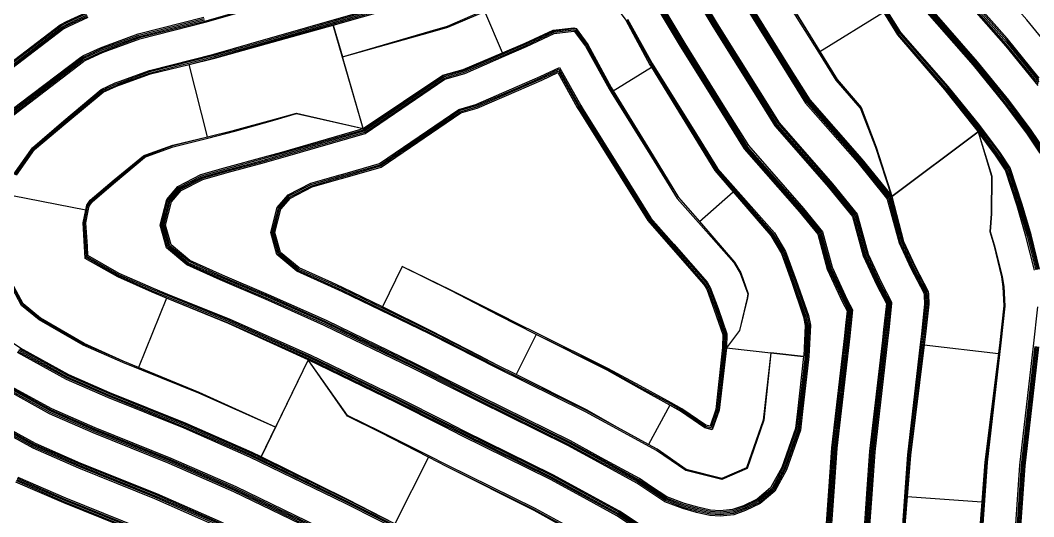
# Model space of a CAD drawing. Extents: x 310187 to 312228, y 6607198 to 6609795.
# Drawn here: x 311531.3 to 311870.2, y 6608759.9 to 6608925.9 of the extents above; entities that cross this region are included whole.
import ezdxf

# ---------------------------------------------------------------- set-up
doc = ezdxf.new("R2010")
doc.units = 0

msp = doc.modelspace()

# ---------------------------------------------------------------- linework, layer by layer
at = {"layer": 'CASTLEHILL', "color": 4}
for points in [[(311878.872, 6608912.545, 380), (311867.893, 6608926.066, 380), (311853.489, 6608942.48, 380), (311836.954, 6608969.006, 380), (311821.355, 6608995.183, 380), (311801.202, 6609041.584, 380), (311789.464, 6609076.782, 380), (311781.742, 6609098.544, 380), (311773.312, 6609116.936, 380), (311760.197, 6609129.654, 380), (311748.361, 6609137.685, 380)], [(311750.121, 6608945.259, 280), (311762.878, 6608923.853, 280), (311776.682, 6608901.706, 280), (311783.616, 6608890.583, 280), (311801.596, 6608870.094, 280), (311809.567, 6608860.277, 280), (311813.115, 6608847.083, 280), (311817.706, 6608837.303, 280), (311820.899, 6608831.166, 280), (311819.964, 6608822.441, 280), (311819.563, 6608818.953, 280), (311815.291, 6608781.752, 280), (311814.286, 6608767.543, 280), (311812.894, 6608747.851, 280)], [(311739.169, 6608938.732, 260), (311751.99, 6608917.217, 260), (311765.862, 6608894.962, 260), (311773.347, 6608882.955, 260), (311791.852, 6608861.868, 260), (311797.96, 6608854.346, 260), (311801.095, 6608842.685, 260), (311806.275, 6608831.649, 260), (311807.811, 6608828.697, 260), (311807.292, 6608823.847, 260), (311806.897, 6608820.407, 260), (311802.593, 6608782.929, 260), (311801.568, 6608768.443, 260), (311800.147, 6608748.35, 260)], [(311870.437, 6608842.365, 320), (311867.593, 6608853.739, 320), (311864.598, 6608863.806, 320), (311860.693, 6608875.819, 320), (311857.394, 6608880.767, 320), (311851.555, 6608888.553, 320), (311822.755, 6608866.953, 320), (311817.354, 6608883.398, 320), (311812.304, 6608896.552, 320), (311804.155, 6608905.838, 320), (311798.322, 6608915.195, 320), (311784.652, 6608937.126, 320)], [(311871.665, 6608904.073, 360), (311860.946, 6608917.273, 360), (311846.099, 6608934.192, 360)], [(311760.709, 6608742.398, 260), (311731.708, 6608761.715, 260), (311719.401, 6608768.429, 260), (311709.349, 6608773.913, 260), (311679.729, 6608788.522, 260), (311673.679, 6608791.572, 260), (311657.537, 6608799.709, 260), (311628.274, 6608813.903, 260), (311601.429, 6608825.861, 260), (311580.645, 6608834.24, 260), (311575.866, 6608836.166, 260), (311564.372, 6608841.178, 260), (311553.887, 6608847.188, 260), (311553.699, 6608850.312, 260), (311553.199, 6608858.131, 260), (311554.003, 6608862.232, 260), (311554.295, 6608863.719, 260), (311555.317, 6608865.176, 260), (311563.14, 6608871.926, 260), (311572.77, 6608880.006, 260), (311573.16, 6608880.185, 260), (311573.49, 6608880.306, 260), (311582.407, 6608883.569, 260), (311593.963, 6608886.501, 260), (311602.972, 6608888.786, 260), (311615.702, 6608892.423, 260), (311623.679, 6608894.73, 260), (311645.948, 6608889.719, 260), (311635.947, 6608924.302, 260), (311665.288, 6608932.787, 260)], [(311773.765, 6608930.489, 300), (311787.502, 6608908.451, 300), (311793.885, 6608898.21, 300), (311811.34, 6608878.321, 300), (311820.528, 6608867.005, 300), (311821.203, 6608866.105, 300), (311825.135, 6608851.482, 300), (311829.137, 6608842.956, 300), (311833.423, 6608834.717, 300), (311833.532, 6608834.015, 300), (311833.705, 6608831.01, 300), (311832.636, 6608821.034, 300), (311832.23, 6608817.498, 300), (311827.989, 6608780.574, 300), (311827.004, 6608766.644, 300), (311825.64, 6608747.352, 300)], [(311518.365, 6608886.154, 280), (311532.428, 6608896.883, 280), (311552.439, 6608912.15, 280), (311553.212, 6608912.564, 280), (311558.773, 6608915.118, 280), (311560.514, 6608915.755, 280), (311571.249, 6608919.685, 280), (311593.144, 6608925.238, 280), (311605.273, 6608928.703, 280)], [(311524.694, 6608907.02, 300), (311545.518, 6608922.907, 300), (311547.537, 6608923.988, 300), (311553.913, 6608926.916, 300)], [(311834.561, 6608928.421, 340), (311849.934, 6608910.903, 340), (311860.344, 6608898.083, 340), (311867.806, 6608888.134, 340), (311872.275, 6608881.43, 340)], [(311875.011, 6608660.941, 320), (311868.797, 6608681.504, 320), (311864.981, 6608700.302, 320), (311863.191, 6608721.176, 320), (311863.38, 6608745.876, 320), (311865.587, 6608777.087, 320), (311870.156, 6608816.87, 320), (311871.57, 6608830.074, 320)], [(311713.295, 6608757.236, 280), (311703.473, 6608762.594, 280), (311674.04, 6608777.112, 280), (311667.94, 6608780.187, 280), (311651.885, 6608788.28, 280), (311640.724, 6608793.693, 280), (311627.53, 6608812.319, 280), (311611.819, 6608779.928, 280), (311608.79, 6608781.397, 280), (311586.719, 6608791.089, 280), (311561.262, 6608801.352, 280), (311547.479, 6608807.362, 280), (311531.283, 6608816.278, 280), (311522.773, 6608821.876, 280)], [(311635.15, 6608754.441, 300), (311603.443, 6608769.82, 300), (311581.771, 6608779.337, 300), (311556.329, 6608789.594, 300), (311541.844, 6608795.909, 300), (311524.695, 6608805.351, 300)], [(311518.106, 6608794.424, 320), (311536.21, 6608784.457, 320), (311551.396, 6608777.835, 320), (311576.823, 6608767.585, 320), (311598.096, 6608758.243, 320), (311629.498, 6608743.012, 320), (311651.504, 6608731.919, 320), (311680.202, 6608717.764, 320), (311698.968, 6608707.527, 320), (311723.213, 6608691.377, 320), (311740.649, 6608677.28, 320), (311764.959, 6608656.676, 320), (311781.391, 6608641.775, 320), (311820.273, 6608608.025, 320), (311836.023, 6608581.796, 320), (311844.188, 6608568.201, 320), (311866.332, 6608527.328, 320), (311868.455, 6608526.403, 320), (311871.88, 6608525.312, 320)], [(311860.36, 6608516.023, 340), (311833.24, 6608561.666, 340), (311825.093, 6608575.232, 340), (311810.384, 6608599.726, 340), (311772.338, 6608632.772, 340), (311756.552, 6608647.087, 340), (311732.518, 6608667.458, 340), (311715.655, 6608681.092, 340), (311692.368, 6608696.604, 340), (311674.327, 6608706.446, 340), (311645.815, 6608720.509, 340), (311623.846, 6608731.583, 340), (311592.749, 6608746.666, 340), (311571.875, 6608755.832, 340), (311546.464, 6608766.077, 340), (311530.576, 6608773.005, 340)]]:
    msp.add_polyline3d(points, dxfattribs=at)
at = {"layer": 'CASTLEHILL', "color": 23}
for points in [[(311806.747, 6608950.593, 330), (311824.996, 6608921.317, 330), (311840.858, 6608903.242, 330), (311850.981, 6608890.775, 330), (311858.108, 6608881.273, 330), (311861.487, 6608876.204, 330), (311865.433, 6608864.066, 330), (311868.437, 6608853.97, 330), (311871.296, 6608842.539, 330)], [(311807.121, 6608950.821, 335), (311825.348, 6608921.579, 335), (311841.193, 6608903.524, 335), (311851.326, 6608891.045, 335), (311858.465, 6608881.525, 335), (311861.885, 6608876.396, 335), (311865.851, 6608864.196, 335), (311868.859, 6608854.085, 335), (311871.725, 6608842.626, 335)], [(311750.497, 6608945.483, 285), (311763.251, 6608924.081, 285), (311777.054, 6608901.938, 285), (311783.968, 6608890.845, 285), (311801.93, 6608870.376, 285), (311809.966, 6608860.481, 285), (311813.527, 6608847.234, 285), (311818.098, 6608837.497, 285), (311821.348, 6608831.251, 285), (311820.399, 6608822.392, 285), (311819.998, 6608818.903, 285), (311815.727, 6608781.711, 285), (311814.723, 6608767.513, 285), (311813.331, 6608747.834, 285)], [(311750.873, 6608945.707, 290), (311763.625, 6608924.308, 290), (311777.425, 6608902.169, 290), (311784.321, 6608891.106, 290), (311802.264, 6608870.659, 290), (311810.364, 6608860.684, 290), (311813.94, 6608847.385, 290), (311818.491, 6608837.691, 290), (311821.791, 6608831.346, 290), (311821.793, 6608831.305, 290), (311820.833, 6608822.344, 290), (311820.432, 6608818.853, 290), (311816.162, 6608781.671, 290), (311815.159, 6608767.482, 290), (311813.768, 6608747.817, 290)], [(311751.249, 6608945.931, 295), (311763.998, 6608924.536, 295), (311777.796, 6608902.401, 295), (311784.673, 6608891.368, 295), (311802.599, 6608870.941, 295), (311810.762, 6608860.888, 295), (311814.352, 6608847.536, 295), (311818.883, 6608837.884, 295), (311822.222, 6608831.465, 295), (311822.232, 6608831.294, 295), (311821.268, 6608822.296, 295), (311820.867, 6608818.803, 295), (311816.598, 6608781.63, 295), (311815.595, 6608767.451, 295), (311814.206, 6608747.8, 295)], [(311739.545, 6608938.956, 265), (311752.364, 6608917.445, 265), (311766.234, 6608895.193, 265), (311773.699, 6608883.217, 265), (311792.186, 6608862.15, 265), (311798.358, 6608854.55, 265), (311801.507, 6608842.836, 265), (311806.667, 6608831.843, 265), (311808.26, 6608828.782, 265), (311807.726, 6608823.799, 265), (311807.331, 6608820.357, 265), (311803.028, 6608782.889, 265), (311802.005, 6608768.412, 265), (311800.585, 6608748.333, 265)], [(311739.92, 6608939.18, 270), (311752.737, 6608917.672, 270), (311766.605, 6608895.425, 270), (311774.051, 6608883.479, 270), (311792.521, 6608862.432, 270), (311798.756, 6608854.753, 270), (311801.92, 6608842.987, 270), (311807.06, 6608832.037, 270), (311808.709, 6608828.866, 270), (311808.161, 6608823.751, 270), (311807.766, 6608820.307, 270), (311803.464, 6608782.848, 270), (311802.441, 6608768.381, 270), (311801.022, 6608748.316, 270)], [(311740.296, 6608939.404, 275), (311753.111, 6608917.9, 275), (311766.976, 6608895.656, 275), (311774.404, 6608883.741, 275), (311792.855, 6608862.715, 275), (311799.154, 6608854.957, 275), (311802.332, 6608843.138, 275), (311807.452, 6608832.231, 275), (311809.158, 6608828.951, 275), (311808.596, 6608823.702, 275), (311808.2, 6608820.257, 275), (311803.9, 6608782.808, 275), (311802.877, 6608768.35, 275), (311801.459, 6608748.299, 275)], [(311785.026, 6608937.353, 325), (311798.693, 6608915.427, 325), (311819.909, 6608928.651, 325), (311824.644, 6608921.056, 325), (311840.524, 6608902.959, 325), (311850.636, 6608890.506, 325), (311857.751, 6608881.02, 325), (311861.09, 6608876.011, 325), (311865.016, 6608863.936, 325), (311868.015, 6608853.854, 325), (311870.867, 6608842.452, 325)], [(311529.548, 6608874.258, 275), (311535.652, 6608882.962, 275), (311546.089, 6608891.966, 275), (311558.57, 6608902.439, 275), (311563.132, 6608904.534, 275), (311564.446, 6608905.015, 275), (311574.63, 6608908.742, 275), (311596.122, 6608914.194, 275), (311608.433, 6608917.711, 275), (311664.922, 6608934.047, 275)], [(311529.959, 6608874.083, 270), (311535.979, 6608882.666, 270), (311546.372, 6608891.633, 270), (311558.806, 6608902.066, 270), (311563.298, 6608904.129, 270), (311564.596, 6608904.604, 270), (311574.759, 6608908.324, 270), (311596.236, 6608913.771, 270), (311608.553, 6608917.29, 270), (311665.044, 6608933.627, 270)], [(311760.449, 6608742.045, 265), (311731.482, 6608761.34, 265), (311719.191, 6608768.045, 265), (311709.147, 6608773.524, 265), (311679.534, 6608788.13, 265), (311673.482, 6608791.181, 265), (311657.343, 6608799.317, 265), (311628.09, 6608813.506, 265), (311601.258, 6608825.458, 265), (311580.482, 6608833.834, 265), (311575.697, 6608835.763, 265), (311564.176, 6608840.787, 265), (311553.464, 6608846.926, 265), (311553.262, 6608850.285, 265), (311552.759, 6608858.159, 265), (311553.574, 6608862.316, 265), (311553.884, 6608863.894, 265), (311554.99, 6608865.472, 265), (311562.857, 6608872.259, 265), (311572.534, 6608880.379, 265), (311572.993, 6608880.59, 265), (311573.339, 6608880.716, 265), (311582.277, 6608883.988, 265), (311593.856, 6608886.925, 265), (311587.71, 6608911.157, 265), (311596.35, 6608913.349, 265), (311608.674, 6608916.87, 265), (311665.166, 6608933.207, 265)], [(311871.742, 6608904.733, 365), (311861.013, 6608917.946, 365), (311846.183, 6608934.845, 365)], [(311846.29, 6608935.456, 370), (311861.102, 6608918.578, 370), (311871.841, 6608905.352, 370)], [(311871.945, 6608905.975, 375), (311861.194, 6608919.214, 375), (311846.401, 6608936.071, 375)], [(311774.138, 6608930.717, 305), (311787.873, 6608908.682, 305), (311794.238, 6608898.472, 305), (311811.674, 6608878.603, 305), (311820.873, 6608867.275, 305), (311821.604, 6608866.3, 305), (311825.547, 6608851.633, 305), (311829.529, 6608843.15, 305), (311833.844, 6608834.855, 305), (311833.968, 6608834.062, 305), (311834.143, 6608830.999, 305), (311833.071, 6608820.986, 305), (311832.664, 6608817.448, 305), (311828.425, 6608780.534, 305), (311827.441, 6608766.613, 305), (311826.077, 6608747.335, 305)], [(311774.512, 6608930.945, 310), (311788.245, 6608908.914, 310), (311794.59, 6608898.734, 310), (311812.008, 6608878.885, 310), (311821.217, 6608867.544, 310), (311822.004, 6608866.495, 310), (311825.96, 6608851.783, 310), (311829.922, 6608843.344, 310), (311834.266, 6608834.993, 310), (311834.403, 6608834.108, 310), (311834.582, 6608830.988, 310), (311833.505, 6608820.938, 310), (311833.099, 6608817.398, 310), (311828.861, 6608780.493, 310), (311827.877, 6608766.582, 310), (311852.815, 6608764.819, 310), (311851.508, 6608746.34, 310), (311851.313, 6608720.713, 310), (311853.208, 6608698.608, 310), (311857.269, 6608678.599, 310), (311863.754, 6608657.141, 310), (311869.805, 6608640.953, 310), (311880.488, 6608619.339, 310)], [(311774.885, 6608931.172, 315), (311788.616, 6608909.145, 315), (311794.942, 6608898.995, 315), (311812.343, 6608879.167, 315), (311821.562, 6608867.813, 315), (311822.405, 6608866.69, 315), (311826.372, 6608851.934, 315), (311830.314, 6608843.538, 315), (311834.687, 6608835.131, 315), (311834.839, 6608834.154, 315), (311835.021, 6608830.978, 315), (311833.94, 6608820.89, 315), (311833.533, 6608817.348, 315), (311858.37, 6608814.496, 315), (311854.196, 6608778.144, 315), (311851.945, 6608746.323, 315), (311851.75, 6608720.73, 315), (311853.642, 6608698.67, 315), (311857.694, 6608678.706, 315), (311864.169, 6608657.281, 315), (311870.207, 6608641.126, 315)], [(311517.245, 6608886.95, 295), (311531.632, 6608897.926, 295), (311551.726, 6608913.257, 295), (311552.628, 6608913.74, 295), (311558.272, 6608916.332, 295), (311560.063, 6608916.988, 295), (311570.862, 6608920.94, 295), (311592.803, 6608926.505, 295)], [(311517.985, 6608886.414, 285), (311532.163, 6608897.231, 285), (311552.201, 6608912.519, 285), (311553.017, 6608912.956, 285), (311558.606, 6608915.523, 285), (311560.364, 6608916.166, 285), (311571.12, 6608920.103, 285), (311593.031, 6608925.66, 285), (311605.152, 6608929.124, 285)], [(311523.898, 6608908.063, 315), (311544.806, 6608924.014, 315), (311546.953, 6608925.164, 315), (311553.413, 6608928.131, 315)], [(311524.164, 6608907.715, 310), (311545.043, 6608923.645, 310), (311547.147, 6608924.772, 310), (311553.58, 6608927.726, 310)], [(311524.429, 6608907.367, 305), (311545.281, 6608923.276, 305), (311547.342, 6608924.38, 305), (311553.746, 6608927.321, 305)], [(311733.988, 6608926.064, 255), (311742.22, 6608911.269, 255), (311756.156, 6608888.912, 255), (311764.134, 6608876.113, 255), (311783.091, 6608854.511, 255), (311786.759, 6608848.425, 255), (311790.313, 6608838.743, 255), (311794.411, 6608827.007, 255), (311795.042, 6608823.886, 255), (311794.567, 6608813.535, 255), (311792.462, 6608795.057, 255), (311791.73, 6608788.922, 255), (311787.094, 6608775.745, 255), (311783.244, 6608768.686, 255), (311778.443, 6608764.664, 255), (311773.665, 6608762.355, 255), (311769.785, 6608760.946, 255), (311765.342, 6608760.478, 255), (311761.933, 6608760.741, 255), (311757.552, 6608761.74, 255), (311752.951, 6608762.993, 255), (311747.031, 6608765.288, 255), (311741.168, 6608769.156, 255), (311737.629, 6608771.514, 255), (311724.878, 6608778.47, 255), (311714.619, 6608784.066, 255), (311684.833, 6608798.758, 255), (311678.827, 6608801.785, 255), (311662.607, 6608809.962, 255), (311633.098, 6608824.275, 255), (311614.244, 6608832.673, 255), (311598.311, 6608839.461, 255), (311587.219, 6608844.458, 255), (311580.522, 6608850.017, 255), (311578.451, 6608857.382, 255), (311580.632, 6608865.798, 255), (311584.231, 6608869.99, 255), (311591.822, 6608873.87, 255), (311600.068, 6608876.249, 255), (311612.969, 6608879.746, 255), (311618.862, 6608881.43, 255), (311646.069, 6608889.299, 255), (311672.662, 6608907.399, 255), (311679.444, 6608909.377, 255), (311692.555, 6608915.067, 255), (311686.583, 6608928.827, 255)], [(311834.913, 6608928.683, 345), (311850.268, 6608911.186, 345), (311860.689, 6608898.353, 345), (311868.163, 6608888.387, 345), (311872.672, 6608881.623, 345)], [(311835.265, 6608928.945, 350), (311850.602, 6608911.468, 350), (311861.034, 6608898.622, 350), (311868.52, 6608888.639, 350), (311873.07, 6608881.815, 350)], [(311835.618, 6608929.207, 355), (311850.937, 6608911.75, 355), (311861.378, 6608898.891, 355), (311868.878, 6608888.892, 355), (311873.467, 6608882.008, 355)], [(311517.606, 6608886.675, 290), (311531.897, 6608897.579, 290), (311551.964, 6608912.888, 290), (311552.823, 6608913.348, 290), (311558.439, 6608915.927, 290), (311560.214, 6608916.577, 290), (311570.991, 6608920.522, 290), (311592.917, 6608926.083, 290)], [(311760.19, 6608741.692, 270), (311731.255, 6608760.965, 270), (311718.982, 6608767.661, 270), (311708.946, 6608773.136, 270), (311679.339, 6608787.739, 270), (311673.285, 6608790.791, 270), (311657.149, 6608798.925, 270), (311627.905, 6608813.109, 270), (311601.087, 6608825.055, 270), (311580.318, 6608833.428, 270), (311575.527, 6608835.36, 270), (311563.979, 6608840.395, 270), (311553.042, 6608846.664, 270), (311552.826, 6608850.257, 270), (311552.319, 6608858.188, 270), (311553.145, 6608862.4, 270), (311528.612, 6608867.21, 270)], [(311759.931, 6608741.339, 275), (311731.029, 6608760.591, 275), (311718.772, 6608767.277, 275), (311708.744, 6608772.748, 275), (311679.144, 6608787.348, 275), (311673.088, 6608790.4, 275), (311656.955, 6608798.533, 275), (311627.721, 6608812.713, 275), (311600.916, 6608824.652, 275), (311580.154, 6608833.023, 275), (311570.807, 6608809.836, 275), (311565.686, 6608811.9, 275), (311552.537, 6608817.634, 275), (311537.822, 6608826.068, 275), (311531.961, 6608830.843, 275), (311528.065, 6608838.243, 275)], [(311662.298, 6608753.565, 295), (311640.22, 6608764.693, 295), (311608.24, 6608780.205, 295), (311586.209, 6608789.879, 295), (311560.754, 6608800.142, 295), (311546.899, 6608806.183, 295), (311530.605, 6608815.154, 295)], [(311662.493, 6608753.956, 290), (311640.414, 6608765.086, 290), (311608.424, 6608780.603, 290), (311586.379, 6608790.282, 290), (311560.923, 6608800.545, 290), (311547.092, 6608806.576, 290), (311530.831, 6608815.529, 290)], [(311713.085, 6608756.852, 285), (311703.272, 6608762.206, 285), (311673.845, 6608776.72, 285), (311667.743, 6608779.796, 285), (311656.49, 6608757.472, 285), (311640.608, 6608765.478, 285), (311608.607, 6608781, 285), (311586.549, 6608790.686, 285), (311561.092, 6608800.949, 285), (311547.285, 6608806.969, 285), (311531.057, 6608815.903, 285)], [(311870.59, 6608816.822, 325), (311866.023, 6608777.047, 325), (311863.817, 6608745.858, 325), (311863.629, 6608721.193, 325), (311865.415, 6608700.364, 325), (311869.221, 6608681.611, 325), (311875.426, 6608661.081, 325)], [(311871.025, 6608816.774, 330), (311866.458, 6608777.007, 330), (311864.254, 6608745.841, 330), (311864.067, 6608721.21, 330), (311865.849, 6608700.427, 330), (311869.646, 6608681.718, 330), (311875.841, 6608661.221, 330)], [(311871.46, 6608816.726, 335), (311866.894, 6608776.966, 335), (311864.692, 6608745.824, 335), (311864.504, 6608721.227, 335), (311866.282, 6608700.489, 335), (311870.071, 6608681.825, 335), (311876.255, 6608661.361, 335)], [(311789.744, 6608650.23, 310), (311772.789, 6608665.606, 310), (311748.222, 6608686.428, 310), (311730.253, 6608700.956, 310), (311705.115, 6608717.701, 310), (311685.674, 6608728.306, 310), (311656.804, 6608742.546, 310), (311634.762, 6608753.657, 310), (311603.076, 6608769.026, 310), (311581.431, 6608778.53, 310), (311555.991, 6608788.787, 310), (311541.458, 6608795.124, 310), (311524.243, 6608804.601, 310)], [(311634.956, 6608754.049, 305), (311603.26, 6608769.423, 305), (311581.601, 6608778.933, 305), (311556.16, 6608789.19, 305), (311541.651, 6608795.517, 305), (311524.469, 6608804.976, 305)], [(311789.437, 6608649.919, 315), (311772.5, 6608665.277, 315), (311747.943, 6608686.091, 315), (311729.994, 6608700.603, 315), (311704.888, 6608717.326, 315), (311685.473, 6608727.918, 315), (311656.608, 6608742.155, 315), (311634.569, 6608753.264, 315), (311602.893, 6608768.629, 315), (311581.262, 6608778.127, 315), (311555.821, 6608788.384, 315), (311541.264, 6608794.731, 315), (311524.017, 6608804.226, 315)], [(311871.569, 6608524.034, 335), (311867.993, 6608525.173, 335), (311865.717, 6608526.165, 335), (311843.05, 6608567.547, 335), (311834.898, 6608581.121, 335), (311819.255, 6608607.17, 335), (311780.468, 6608640.841, 335), (311764.094, 6608655.689, 335), (311739.812, 6608676.269, 335), (311722.435, 6608690.318, 335), (311698.288, 6608706.403, 335), (311679.597, 6608716.599, 335), (311650.919, 6608730.745, 335), (311628.917, 6608741.835, 335), (311597.546, 6608757.052, 335), (311576.314, 6608766.375, 335), (311550.889, 6608776.625, 335), (311535.63, 6608783.278, 335), (311517.428, 6608793.299, 335)], [(311871.673, 6608524.46, 330), (311868.147, 6608525.583, 330), (311865.922, 6608526.553, 330), (311843.429, 6608567.765, 330), (311835.273, 6608581.346, 330), (311819.594, 6608607.455, 330), (311780.776, 6608641.152, 330), (311764.382, 6608656.018, 330), (311740.091, 6608676.606, 330), (311722.695, 6608690.671, 330), (311698.515, 6608706.778, 330), (311679.799, 6608716.988, 330), (311651.114, 6608731.136, 330), (311629.11, 6608742.228, 330), (311597.729, 6608757.449, 330), (311576.484, 6608766.778, 330), (311551.058, 6608777.029, 330), (311535.823, 6608783.671, 330), (311517.654, 6608793.674, 330)], [(311871.776, 6608524.886, 325), (311868.301, 6608525.993, 325), (311866.127, 6608526.94, 325), (311843.809, 6608567.983, 325), (311835.648, 6608581.571, 325), (311819.934, 6608607.74, 325), (311781.083, 6608641.464, 325), (311764.671, 6608656.347, 325), (311740.37, 6608676.943, 325), (311722.954, 6608691.024, 325), (311698.741, 6608707.152, 325), (311680, 6608717.376, 325), (311651.309, 6608731.527, 325), (311629.304, 6608742.62, 325), (311597.913, 6608757.846, 325), (311576.653, 6608767.181, 325), (311551.227, 6608777.432, 325), (311536.017, 6608784.064, 325), (311517.88, 6608794.049, 325)], [(311859.745, 6608514.86, 355), (311832.115, 6608560.99, 355), (311823.968, 6608574.557, 355), (311809.367, 6608598.872, 355), (311771.478, 6608631.781, 355), (311755.687, 6608646.1, 355), (311731.681, 6608666.447, 355), (311714.877, 6608680.034, 355), (311691.688, 6608695.48, 355), (311673.722, 6608705.281, 355), (311645.229, 6608719.335, 355), (311623.265, 6608730.406, 355), (311592.199, 6608745.475, 355), (311571.366, 6608754.623, 355), (311545.956, 6608764.867, 355), (311529.996, 6608771.826, 355)], [(311859.95, 6608515.248, 350), (311832.49, 6608561.215, 350), (311824.343, 6608574.782, 350), (311809.706, 6608599.156, 350), (311771.765, 6608632.112, 350), (311755.976, 6608646.429, 350), (311731.96, 6608666.784, 350), (311715.136, 6608680.386, 350), (311691.915, 6608695.854, 350), (311673.923, 6608705.669, 350), (311645.424, 6608719.726, 350), (311623.459, 6608730.799, 350), (311592.382, 6608745.872, 350), (311571.536, 6608755.026, 350), (311546.125, 6608765.27, 350), (311530.189, 6608772.219, 350)], [(311860.155, 6608515.635, 345), (311832.865, 6608561.441, 345), (311824.718, 6608575.007, 345), (311810.045, 6608599.441, 345), (311772.052, 6608632.442, 345), (311756.264, 6608646.758, 345), (311732.239, 6608667.121, 345), (311715.396, 6608680.739, 345), (311692.141, 6608696.229, 345), (311674.125, 6608706.057, 345), (311645.62, 6608720.117, 345), (311623.652, 6608731.191, 345), (311592.566, 6608746.269, 345), (311571.705, 6608755.429, 345), (311546.295, 6608765.674, 345), (311530.382, 6608772.612, 345)]]:
    msp.add_polyline3d(points, dxfattribs=at)
at = {"layer": 'CASTLEHILL', "color": 3}
for points in [[(311872.154, 6608842.713, 340), (311869.281, 6608854.201, 340), (311866.269, 6608864.326, 340), (311862.282, 6608876.589, 340), (311858.823, 6608881.778, 340), (311851.671, 6608891.314, 340), (311841.527, 6608903.806, 340), (311825.701, 6608921.841, 340), (311807.494, 6608951.049, 340)], [(311751.625, 6608946.155, 300), (311764.372, 6608924.764, 300), (311778.167, 6608902.632, 300), (311785.025, 6608891.63, 300), (311802.933, 6608871.223, 300), (311811.16, 6608861.091, 300), (311814.765, 6608847.687, 300), (311819.275, 6608838.078, 300), (311822.654, 6608831.584, 300), (311822.671, 6608831.283, 300), (311821.703, 6608822.248, 300), (311821.302, 6608818.753, 300), (311817.034, 6608781.59, 300), (311816.032, 6608767.42, 300), (311814.643, 6608747.783, 300)], [(311740.672, 6608939.628, 280), (311753.484, 6608918.128, 280), (311767.347, 6608895.888, 280), (311774.756, 6608884.002, 280), (311793.189, 6608862.997, 280), (311799.553, 6608855.16, 280), (311802.745, 6608843.289, 280), (311807.844, 6608832.425, 280), (311809.607, 6608829.036, 280), (311809.031, 6608823.654, 280), (311808.635, 6608820.208, 280), (311804.335, 6608782.768, 280), (311803.314, 6608768.319, 280), (311801.897, 6608748.281, 280)], [(311872.05, 6608906.599, 380), (311861.289, 6608919.851, 380), (311846.514, 6608936.688, 380)], [(311529.137, 6608874.434, 280), (311535.325, 6608883.257, 280), (311545.805, 6608892.299, 280), (311558.334, 6608902.812, 280), (311562.965, 6608904.939, 280), (311564.295, 6608905.426, 280), (311574.501, 6608909.161, 280), (311596.008, 6608914.616, 280), (311608.312, 6608918.131, 280), (311664.8, 6608934.467, 280)], [(311734.356, 6608926.301, 260), (311742.597, 6608911.491, 260), (311756.528, 6608889.143, 260), (311764.486, 6608876.375, 260), (311783.445, 6608854.771, 260), (311787.155, 6608848.615, 260), (311790.725, 6608838.891, 260), (311794.833, 6608827.123, 260), (311795.481, 6608823.92, 260), (311795.003, 6608813.501, 260), (311792.903, 6608795.057, 260), (311792.143, 6608788.777, 260), (311787.495, 6608775.566, 260), (311783.588, 6608768.404, 260), (311778.683, 6608764.294, 260), (311773.835, 6608761.951, 260), (311769.884, 6608760.517, 260), (311765.348, 6608760.039, 260), (311761.867, 6608760.308, 260), (311757.445, 6608761.316, 260), (311752.814, 6608762.577, 260), (311746.873, 6608764.88, 260), (311741.168, 6608768.631, 260), (311737.402, 6608771.139, 260), (311724.669, 6608778.086, 260), (311714.418, 6608783.678, 260), (311684.638, 6608798.366, 260), (311678.63, 6608801.395, 260), (311662.413, 6608809.569, 260), (311632.914, 6608823.878, 260), (311614.224, 6608832.203, 260), (311598.131, 6608839.062, 260), (311586.985, 6608844.083, 260), (311580.138, 6608849.767, 260), (311577.998, 6608857.377, 260), (311580.234, 6608866.006, 260), (311583.955, 6608870.34, 260), (311591.66, 6608874.278, 260), (311599.946, 6608876.669, 260), (311612.969, 6608880.201, 260), (311618.741, 6608881.851, 260), (311645.948, 6608889.719, 260), (311639.003, 6608913.735, 260), (311668.356, 6608922.224, 260), (311674.189, 6608923.925, 260), (311693.653, 6608932.372, 260)], [(311775.259, 6608931.4, 320), (311788.987, 6608909.376, 320), (311795.295, 6608899.257, 320), (311812.677, 6608879.45, 320), (311821.907, 6608868.082, 320), (311822.755, 6608866.953, 320), (311851.555, 6608888.553, 320), (311856.143, 6608873.745, 320), (311856.01, 6608861.133, 320), (311855.654, 6608855.292, 320), (311856.98, 6608850.835, 320), (311859.645, 6608840.181, 320), (311860.164, 6608836.843, 320), (311860.536, 6608830.347, 320), (311859.223, 6608818.084, 320), (311854.631, 6608778.103, 320), (311852.383, 6608746.306, 320), (311852.188, 6608720.747, 320), (311854.076, 6608698.733, 320), (311858.119, 6608678.813, 320), (311864.584, 6608657.421, 320), (311870.609, 6608641.299, 320)], [(311516.885, 6608887.226, 300), (311531.367, 6608898.274, 300), (311551.489, 6608913.626, 300), (311552.433, 6608914.132, 300), (311558.106, 6608916.737, 300), (311559.913, 6608917.399, 300), (311570.732, 6608921.359, 300), (311592.689, 6608926.928, 300)], [(311523.633, 6608908.411, 320), (311544.568, 6608924.383, 320), (311546.758, 6608925.556, 320), (311553.246, 6608928.535, 320)], [(311835.97, 6608929.468, 360), (311851.271, 6608912.032, 360), (311861.723, 6608899.16, 360), (311869.235, 6608889.145, 360), (311873.864, 6608882.2, 360)], [(311759.671, 6608740.986, 280), (311730.803, 6608760.216, 280), (311718.563, 6608766.893, 280), (311708.542, 6608772.359, 280), (311678.949, 6608786.956, 280), (311672.891, 6608790.009, 280), (311656.761, 6608798.14, 280), (311627.53, 6608812.319, 280), (311616.619, 6608789.825, 280), (311590.988, 6608801.228, 280), (311565.517, 6608811.497, 280), (311552.34, 6608817.242, 280), (311537.573, 6608825.706, 280), (311531.615, 6608830.56, 280), (311527.634, 6608838.122, 280)], [(311662.103, 6608753.173, 300), (311640.027, 6608764.301, 300), (311608.057, 6608779.808, 300), (311586.04, 6608789.476, 300), (311560.585, 6608799.738, 300), (311546.705, 6608805.79, 300), (311530.379, 6608814.779, 300)], [(311870.495, 6608681.932, 340), (311866.716, 6608700.552, 340), (311864.942, 6608721.244, 340), (311865.129, 6608745.807, 340), (311867.33, 6608776.926, 340), (311871.895, 6608816.677, 340)], [(311871.762, 6608540.877, 320), (311853.726, 6608573.684, 320), (311845.454, 6608587.46, 320), (311828.803, 6608615.186, 320), (311789.129, 6608649.607, 320), (311772.212, 6608664.948, 320), (311747.664, 6608685.754, 320), (311729.734, 6608700.25, 320), (311704.662, 6608716.951, 320), (311685.271, 6608727.529, 320), (311656.413, 6608741.763, 320), (311634.375, 6608752.872, 320), (311602.71, 6608768.231, 320), (311581.092, 6608777.724, 320), (311555.652, 6608787.98, 320), (311541.071, 6608794.338, 320), (311523.791, 6608803.852, 320)], [(311517.202, 6608792.924, 340), (311535.437, 6608782.885, 340), (311550.72, 6608776.222, 340), (311576.144, 6608765.972, 340), (311597.362, 6608756.655, 340), (311628.723, 6608741.443, 340), (311650.724, 6608730.353, 340), (311679.396, 6608716.211, 340), (311698.062, 6608706.028, 340), (311722.176, 6608689.965, 340), (311739.533, 6608675.932, 340), (311763.805, 6608655.36, 340), (311780.16, 6608640.529, 340), (311818.916, 6608606.886, 340), (311834.523, 6608580.896, 340), (311842.671, 6608567.329, 340), (311865.513, 6608525.777, 340), (311867.838, 6608524.763, 340), (311871.465, 6608523.608, 340)], [(311859.54, 6608514.472, 360), (311831.74, 6608560.765, 360), (311823.593, 6608574.332, 360), (311809.027, 6608598.587, 360), (311771.191, 6608631.451, 360), (311755.399, 6608645.772, 360), (311731.402, 6608666.11, 360), (311714.618, 6608679.681, 360), (311691.462, 6608695.105, 360), (311673.52, 6608704.892, 360), (311645.034, 6608718.943, 360), (311623.071, 6608730.014, 360), (311592.015, 6608745.078, 360), (311571.196, 6608754.22, 360), (311545.787, 6608764.463, 360), (311529.802, 6608771.433, 360)]]:
    msp.add_polyline3d(points, dxfattribs=at)
at = {"layer": 'CASTLEHILL', "color": 2}
for points in [[(311785.217, 6608937.47, 327.559), (311798.693, 6608915.427, 325), (311804.444, 6608906.053, 324.104), (311812.503, 6608896.716, 322.946), (311817.442, 6608883.526, 321.697), (311822.33, 6608868.537, 320.19), (311822.755, 6608866.953, 320), (311826.656, 6608851.967, 318.216), (311830.546, 6608843.601, 317.749), (311834.841, 6608835.163, 316.802), (311834.987, 6608834.17, 316.702), (311835.142, 6608830.975, 316.382), (311833.972, 6608820.886, 315.366), (311833.533, 6608817.348, 315), (311828.978, 6608780.482, 311.34), (311827.877, 6608766.582, 310), (311826.353, 6608747.324, 308.147)], [(311726.327, 6608936.075, 252.391), (311733.746, 6608925.908, 251.725), (311741.85, 6608911.051, 250.091), (311742.323, 6608910.278, 250), (311755.596, 6608888.563, 247.455), (311763.496, 6608875.639, 245.94), (311769.66, 6608868.489, 245), (311782.254, 6608853.9, 243.206), (311785.791, 6608847.961, 242.792), (311789.236, 6608838.358, 241.927), (311793.21, 6608826.678, 240.808), (311793.794, 6608823.79, 240.801), (311793.26, 6608813.64, 240.02), (311793.235, 6608813.44, 240), (311782.306, 6608814.685, 240), (311779.753, 6608792.204, 237.896), (311774.146, 6608776.21, 237.036), (311765.853, 6608772.668, 236.772), (311753.933, 6608775.642, 236.319), (311744.216, 6608782.411, 235.331), (311741.323, 6608784.022, 235), (311731.033, 6608789.753, 233.822), (311720.59, 6608795.569, 232.627), (311697.134, 6608807.394, 230), (311690.746, 6608810.615, 229.291), (311684.817, 6608813.668, 228.631), (311668.577, 6608822.033, 226.804), (311652.417, 6608830.047, 225)], [(311529.973, 6608874.077, 269.83), (311536.004, 6608882.644, 269.624), (311546.453, 6608891.538, 268.579), (311558.933, 6608901.866, 267.313), (311563.39, 6608903.907, 267.259), (311564.68, 6608904.376, 267.221), (311574.856, 6608908.012, 266.269), (311587.71, 6608911.157, 265), (311596.37, 6608913.273, 264.108), (311608.727, 6608916.687, 262.827), (311635.947, 6608924.302, 260), (311639.003, 6608913.735, 260), (311668.431, 6608921.967, 256.944), (311674.298, 6608923.623, 256.335), (311686.583, 6608928.827, 255)], [(311819.909, 6608928.651, 325), (311824.581, 6608921.009, 324.104), (311840.303, 6608902.773, 321.697), (311850.304, 6608890.247, 320.19), (311851.555, 6608888.553, 320), (311856.102, 6608873.739, 319.533), (311855.906, 6608861.137, 318.804), (311855.497, 6608855.274, 318.216), (311856.79, 6608850.783, 317.749), (311859.37, 6608840.126, 316.802), (311859.876, 6608836.812, 316.702), (311860.219, 6608830.355, 316.382), (311858.82, 6608818.128, 315.366), (311858.37, 6608814.496, 315), (311853.877, 6608778.173, 311.34), (311852.815, 6608764.819, 310), (311851.346, 6608746.346, 308.147)], [(311712.876, 6608756.468, 290), (311703.113, 6608761.9, 288.934), (311673.818, 6608776.666, 285.694), (311667.743, 6608779.796, 285), (311651.76, 6608788.027, 283.221), (311640.647, 6608793.537, 281.988), (311627.53, 6608812.319, 280), (311600.841, 6608824.476, 277.194), (311580.154, 6608833.023, 275), (311575.376, 6608834.998, 274.483), (311563.852, 6608840.143, 273.221), (311552.937, 6608846.201, 271.511), (311552.729, 6608850.251, 271.105), (311552.292, 6608858.19, 270.31), (311553.145, 6608862.4, 270), (311553.486, 6608864.064, 269.83), (311554.687, 6608865.745, 269.624), (311562.654, 6608872.498, 268.579), (311572.424, 6608880.551, 267.313), (311572.918, 6608880.773, 267.259), (311573.273, 6608880.899, 267.221), (311582.245, 6608884.094, 266.269), (311593.856, 6608886.925, 265), (311602.879, 6608889.133, 264.108), (311615.633, 6608892.66, 262.827), (311623.631, 6608894.898, 261.997), (311645.948, 6608889.719, 260), (311672.614, 6608907.562, 256.944), (311679.405, 6608909.487, 256.335), (311692.555, 6608915.067, 255), (311700.054, 6608918.246, 254.209), (311709.444, 6608922.583, 253.175), (311716.434, 6608923.42, 252.471), (311717.197, 6608923.18, 252.391), (311721.103, 6608917.78, 251.725), (311728.924, 6608903.432, 250.091), (311729.593, 6608902.343, 250), (311742.867, 6608880.628, 247.455), (311751.414, 6608866.665, 245.94), (311758.386, 6608858.596, 245), (311770.098, 6608845.012, 243.206), (311772.204, 6608841.447, 242.792), (311774.699, 6608834.46, 242.051), (311774.474, 6608833.078, 241.927), (311771.817, 6608822.151, 240.801), (311767.402, 6608816.382, 240), (311765.016, 6608795.482, 237.896), (311762.667, 6608788.917, 236.577), (311760.167, 6608789.556, 236.319), (311752.07, 6608795.213, 235.331), (311748.506, 6608797.19, 235), (311738.217, 6608802.921, 233.822), (311727.503, 6608808.885, 232.627), (311703.77, 6608820.847, 230), (311697.44, 6608824.038, 229.291), (311691.569, 6608827.062, 228.631), (311675.226, 6608835.479, 226.804), (311658.964, 6608843.543, 225)], [(311776.919, 6608670.91, 300), (311755.994, 6608695.78, 296.75), (311742.488, 6608706.896, 295), (311737.585, 6608710.933, 294.365), (311711.659, 6608728.532, 291.231), (311700.904, 6608734.522, 290), (311691.593, 6608739.707, 288.934), (311662.661, 6608754.293, 285.694), (311656.49, 6608757.472, 285), (311640.677, 6608765.617, 283.221), (311611.819, 6608779.928, 280), (311616.619, 6608789.825, 280), (311591.083, 6608801.454, 277.194), (311570.807, 6608809.836, 275), (311565.704, 6608811.942, 274.483), (311552.607, 6608817.773, 273.221), (311537.977, 6608826.294, 271.869), (311532.179, 6608831.022, 271.836), (311528.357, 6608838.324, 271.611)]]:
    msp.add_polyline3d(points, dxfattribs=at)
at = {"layer": 'CASTLEHILL', "color": 23}
for points in [[(311791.318, 6608789.068, 250), (311786.693, 6608775.923, 250), (311782.899, 6608768.969, 250), (311778.204, 6608765.034, 250), (311773.494, 6608762.758, 250), (311769.686, 6608761.376, 250), (311765.335, 6608760.917, 250), (311761.999, 6608761.175, 250), (311757.658, 6608762.165, 250), (311753.088, 6608763.409, 250), (311747.19, 6608765.696, 250), (311741.168, 6608769.682, 250), (311737.855, 6608771.889, 250), (311725.088, 6608778.854, 250), (311714.821, 6608784.454, 250), (311685.029, 6608799.149, 250), (311679.024, 6608802.176, 250), (311662.801, 6608810.354, 250), (311633.283, 6608824.671, 250), (311614.244, 6608833.152, 250), (311598.49, 6608839.86, 250), (311587.453, 6608844.832, 250), (311580.906, 6608850.266, 250), (311578.904, 6608857.386, 250), (311581.03, 6608865.59, 250), (311584.506, 6608869.64, 250), (311591.983, 6608873.461, 250), (311600.189, 6608875.828, 250), (311612.969, 6608879.292, 250), (311618.982, 6608881.01, 250), (311646.258, 6608888.898, 250), (311672.851, 6608906.998, 250), (311679.593, 6608908.965, 250), (311692.729, 6608914.666, 250), (311700.206, 6608917.911, 250), (311709.523, 6608922.313, 250), (311716.415, 6608923.2, 250), (311717.069, 6608923, 250), (311720.976, 6608917.698, 250), (311728.917, 6608903.428, 250), (311729.593, 6608902.343, 250), (311742.323, 6608910.278, 250), (311755.785, 6608888.68, 250), (311763.782, 6608875.851, 250), (311782.736, 6608854.252, 250), (311786.362, 6608848.235, 250), (311789.901, 6608838.596, 250), (311793.988, 6608826.891, 250), (311794.602, 6608823.852, 250), (311794.131, 6608813.57, 250), (311792.022, 6608795.057, 250)], [(311790.905, 6608789.213, 245), (311786.292, 6608776.102, 245), (311782.555, 6608769.251, 245), (311777.965, 6608765.405, 245), (311773.324, 6608763.162, 245), (311769.587, 6608761.805, 245), (311765.329, 6608761.357, 245), (311762.064, 6608761.609, 245), (311757.764, 6608762.589, 245), (311753.225, 6608763.825, 245), (311747.348, 6608766.104, 245), (311741.278, 6608770.134, 245), (311738.082, 6608772.263, 245), (311725.297, 6608779.238, 245), (311715.022, 6608784.843, 245), (311685.224, 6608799.541, 245), (311679.221, 6608802.566, 245), (311662.995, 6608810.746, 245), (311633.467, 6608825.068, 245), (311614.244, 6608833.631, 245), (311598.67, 6608840.259, 245), (311587.686, 6608845.207, 245), (311581.29, 6608850.516, 245), (311579.357, 6608857.391, 245), (311581.428, 6608865.382, 245), (311584.782, 6608869.29, 245), (311592.145, 6608873.052, 245), (311600.31, 6608875.408, 245), (311612.969, 6608878.837, 245), (311619.103, 6608880.589, 245), (311646.446, 6608888.497, 245), (311673.04, 6608906.598, 245), (311679.742, 6608908.552, 245), (311692.903, 6608914.265, 245), (311700.386, 6608917.512, 245), (311709.648, 6608921.888, 245), (311716.377, 6608922.754, 245), (311716.803, 6608922.624, 245), (311720.607, 6608917.461, 245), (311728.54, 6608903.206, 245), (311729.222, 6608902.112, 245), (311742.684, 6608880.514, 245), (311751.348, 6608866.616, 245), (311758.386, 6608858.596, 245), (311769.66, 6608868.489, 245), (311782.382, 6608853.993, 245), (311785.966, 6608848.045, 245), (311789.489, 6608838.448, 245), (311793.565, 6608826.775, 245), (311794.163, 6608823.818, 245), (311793.694, 6608813.605, 245), (311791.582, 6608795.057, 245)], [(311635.362, 6608837.24, 235), (311624.022, 6608842.348, 235), (311617.475, 6608847.782, 235), (311615.473, 6608854.902, 235), (311617.599, 6608863.105, 235), (311621.075, 6608867.156, 235), (311628.552, 6608870.977, 235), (311637, 6608873.414, 235), (311639.945, 6608874.255, 235), (311651.563, 6608877.615, 235), (311678.168, 6608895.724, 235), (311683.784, 6608897.362, 235), (311697.631, 6608903.371, 235), (311705.288, 6608906.694, 235), (311711.402, 6608909.583, 235), (311718.307, 6608897.174, 235), (311719.144, 6608895.83, 235), (311732.607, 6608874.233, 235), (311741.783, 6608859.512, 235), (311749.46, 6608850.763, 235), (311760.601, 6608838.068, 235), (311761.622, 6608836.373, 235), (311764.187, 6608829.387, 235), (311767.134, 6608820.946, 235), (311766.966, 6608816.432, 235), (311764.767, 6608795.537, 235), (311762.539, 6608789.091, 235), (311760.215, 6608789.663, 235), (311752.085, 6608795.238, 235), (311748.506, 6608797.19, 235), (311741.323, 6608784.022, 235), (311730.984, 6608789.662, 235), (311720.495, 6608795.384, 235), (311690.523, 6608810.168, 235), (311684.566, 6608813.17, 235), (311668.259, 6608821.391, 235), (311639.063, 6608835.552, 235)], [(311635.362, 6608837.719, 230), (311624.255, 6608842.722, 230), (311617.859, 6608848.032, 230), (311615.926, 6608854.907, 230), (311617.997, 6608862.897, 230), (311621.351, 6608866.805, 230), (311628.714, 6608870.568, 230), (311637, 6608872.959, 230), (311639.945, 6608873.8, 230), (311651.752, 6608877.214, 230), (311678.357, 6608895.323, 230), (311683.933, 6608896.95, 230), (311697.805, 6608902.97, 230), (311705.469, 6608906.296, 230), (311711.218, 6608909.013, 230), (311717.93, 6608896.952, 230), (311718.773, 6608895.599, 230), (311732.236, 6608874.001, 230), (311741.43, 6608859.25, 230), (311749.132, 6608850.474, 230), (311760.246, 6608837.809, 230), (311761.226, 6608836.183, 230), (311763.775, 6608829.24, 230), (311766.694, 6608820.879, 230), (311766.53, 6608816.463, 230), (311764.337, 6608795.633, 230), (311762.256, 6608789.611, 230), (311760.397, 6608790.069, 230), (311752.314, 6608795.611, 230), (311748.716, 6608797.574, 230), (311738.377, 6608803.214, 230), (311727.609, 6608809.089, 230), (311703.77, 6608820.847, 230), (311697.134, 6608807.394, 230), (311690.718, 6608810.559, 230), (311684.763, 6608813.561, 230), (311668.453, 6608821.783, 230), (311639.063, 6608836.038, 230)]]:
    msp.add_polyline3d(points, close=True, dxfattribs=at)
at = {"layer": 'CASTLEHILL', "color": 4}
for points in [[(311790.492, 6608789.358, 240), (311785.891, 6608776.28, 240), (311782.21, 6608769.533, 240), (311777.725, 6608765.775, 240), (311773.154, 6608763.566, 240), (311769.488, 6608762.234, 240), (311765.323, 6608761.796, 240), (311762.13, 6608762.042, 240), (311757.87, 6608763.014, 240), (311753.362, 6608764.242, 240), (311747.506, 6608766.512, 240), (311742.067, 6608770.134, 240), (311738.308, 6608772.638, 240), (311725.507, 6608779.622, 240), (311715.224, 6608785.231, 240), (311685.419, 6608799.932, 240), (311679.418, 6608802.957, 240), (311663.189, 6608811.138, 240), (311633.652, 6608825.465, 240), (311614.244, 6608834.109, 240), (311598.85, 6608840.658, 240), (311587.92, 6608845.581, 240), (311581.675, 6608850.765, 240), (311579.81, 6608857.396, 240), (311581.826, 6608865.174, 240), (311585.058, 6608868.939, 240), (311592.307, 6608872.644, 240), (311600.431, 6608874.988, 240), (311612.969, 6608878.382, 240), (311619.224, 6608880.169, 240), (311646.635, 6608888.096, 240), (311673.229, 6608906.197, 240), (311679.891, 6608908.14, 240), (311693.078, 6608913.863, 240), (311700.567, 6608917.114, 240), (311709.772, 6608921.463, 240), (311716.34, 6608922.308, 240), (311716.537, 6608922.248, 240), (311720.239, 6608917.224, 240), (311728.163, 6608902.984, 240), (311728.851, 6608901.88, 240), (311742.313, 6608880.283, 240), (311750.995, 6608866.354, 240), (311758.057, 6608858.307, 240), (311769.87, 6608844.845, 240), (311771.983, 6608841.34, 240), (311774.521, 6608834.427, 240), (311774.302, 6608833.01, 240), (311771.765, 6608822.164, 240), (311767.402, 6608816.382, 240), (311793.235, 6608813.44, 240), (311791.142, 6608795.057, 240)], [(311635.419, 6608838.174, 225), (311624.489, 6608843.097, 225), (311618.243, 6608848.281, 225), (311616.379, 6608854.911, 225), (311618.395, 6608862.69, 225), (311621.627, 6608866.455, 225), (311628.876, 6608870.159, 225), (311637, 6608872.503, 225), (311639.945, 6608873.353, 225), (311651.94, 6608876.813, 225), (311678.546, 6608894.923, 225), (311684.082, 6608896.537, 225), (311697.979, 6608902.569, 225), (311705.649, 6608905.897, 225), (311711.035, 6608908.442, 225), (311717.553, 6608896.73, 225), (311718.402, 6608895.367, 225), (311731.864, 6608873.77, 225), (311741.078, 6608858.989, 225), (311748.803, 6608850.186, 225), (311759.892, 6608837.55, 225), (311760.83, 6608835.993, 225), (311763.363, 6608829.092, 225), (311766.254, 6608820.813, 225), (311766.093, 6608816.494, 225), (311763.907, 6608795.728, 225), (311761.973, 6608790.131, 225), (311760.578, 6608790.474, 225), (311752.543, 6608795.985, 225), (311748.925, 6608797.958, 225), (311738.586, 6608803.598, 225), (311727.81, 6608809.477, 225), (311703.963, 6608821.239, 225), (311697.607, 6608824.374, 225), (311691.712, 6608827.346, 225), (311675.296, 6608835.621, 225), (311658.964, 6608843.543, 225), (311652.417, 6608830.047, 225), (311639.063, 6608836.524, 225)]]:
    msp.add_polyline3d(points, close=True, dxfattribs=at)
at = {"layer": 'CASTLEHILL', "color": 3}
msp.add_polyline3d([(311635.362, 6608836.76, 240), (311623.788, 6608841.973, 240), (311617.091, 6608847.533, 240), (311615.02, 6608854.898, 240), (311617.201, 6608863.313, 240), (311620.8, 6608867.506, 240), (311628.391, 6608871.385, 240), (311637, 6608873.869, 240), (311639.945, 6608874.711, 240), (311651.375, 6608878.016, 240), (311677.979, 6608896.124, 240), (311683.636, 6608897.774, 240), (311697.457, 6608903.773, 240), (311705.108, 6608907.093, 240), (311711.585, 6608910.154, 240), (311718.684, 6608897.397, 240), (311719.516, 6608896.062, 240), (311732.978, 6608874.464, 240), (311742.135, 6608859.774, 240), (311749.789, 6608851.052, 240), (311760.955, 6608838.327, 240), (311762.019, 6608836.563, 240), (311764.599, 6608829.535, 240), (311767.575, 6608821.012, 240), (311767.402, 6608816.382, 240), (311782.306, 6608814.685, 240), (311779.934, 6608792.164, 240), (311774.354, 6608776.017, 240), (311765.878, 6608772.371, 240), (311753.799, 6608775.344, 240), (311744.002, 6608782.062, 240), (311730.774, 6608789.278, 240), (311720.293, 6608794.996, 240), (311690.328, 6608809.776, 240), (311684.369, 6608812.78, 240), (311668.065, 6608820.998, 240), (311639.063, 6608835.066, 240)], close=True, dxfattribs=at)

doc.saveas('drawing.dxf')
